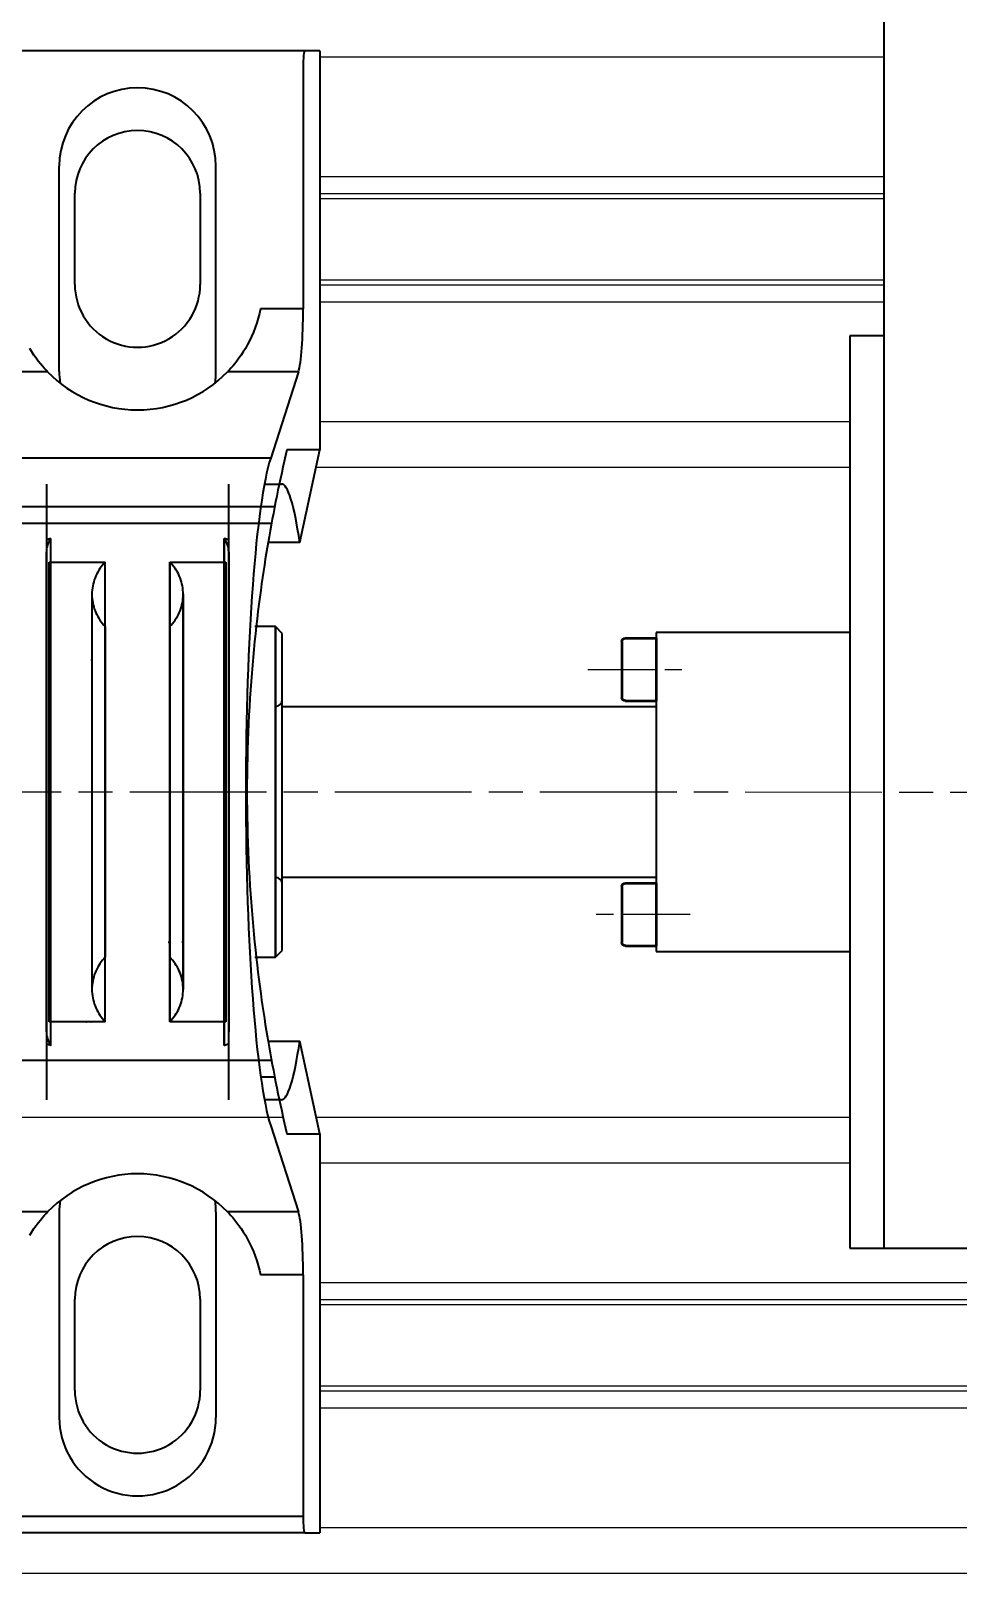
# Model space of a CAD drawing. Header units: millimetres. Extents: x -29 to 3384, y -388 to 1226.
# Drawn here: x 548.5 to 629.8, y 803.3 to 938.6 of the extents above; entities that cross this region are included whole.
import ezdxf

# ---------------------------------------------------------------- set-up
doc = ezdxf.new("R2010")
doc.units = ezdxf.units.MM
for name, pattern in [('AM_ISO08W050', [18, 12, -1.5, 3, -1.5]), ('AM_ISO08W050x2', [9, 6, -0.75, 1.5, -0.75]), ('phl_thick', [0])]:
    doc.linetypes.add(name, pattern=pattern)
for name, color, linetype, lineweight in [('AM_0N', 7, 'Continuous', 50), ('AM_7', 4, 'AM_ISO08W050', 25), ('Kontury', 7, 'Continuous', 35)]:
    doc.layers.add(name, color=color, linetype=linetype, lineweight=lineweight)
doc.layers.add('projection', color=7, linetype='Continuous')

msp = doc.modelspace()

# ---------------------------------------------------------------- linework, layer by layer
at = {"layer": 'AM_0N'}
for p, q in [((600.33755, 885.03191), (600.33755, 880.13191)), ((600.63755, 885.33191), (603.33755, 885.33191)), ((603.33755, 885.33191), (603.33755, 884.08191)), ((603.33755, 884.08191), (603.33755, 881.08191)), ((603.33755, 881.08191), (603.33755, 879.83191)), ((600.63755, 879.83191), (603.33755, 879.83191)), ((600.33755, 863.53191), (600.33755, 858.63191)), ((600.63755, 863.83191), (603.33755, 863.83191)), ((603.33755, 863.83191), (603.33755, 862.58191)), ((603.33755, 862.58191), (603.33755, 859.58191)), ((603.33755, 859.58191), (603.33755, 858.33191)), ((600.63755, 858.33191), (603.33755, 858.33191))]:
    msp.add_line(p, q, dxfattribs=at)
at = {"layer": 'AM_0N', "extrusion": (0, 0, -1)}
for centre, start, end in [((-600.63755, 885.03191), 0, 90), ((-600.63755, 880.13191), 270, 0), ((-600.63755, 863.53191), 0, 90), ((-600.63755, 858.63191), 270, 0)]:
    msp.add_arc(centre, 0.3, start, end, dxfattribs=at)
at = {"layer": 'AM_7', "linetype": 'AM_ISO08W050x2'}
for p, q in [((597.33755, 882.58191), (606.33755, 882.58191)), ((606.33755, 861.08191), (597.33755, 861.08191))]:
    msp.add_line(p, q, dxfattribs=at)
at = {"layer": 'AM_7'}
msp.add_line((269.14712, 871.8606), (747.31443, 871.82154), dxfattribs=at)
at = {"layer": 'Kontury'}
for p, q in [((623.33755, 831.83614), (623.33755, 1226.11286)), ((572.51216, 936.84397), (543.16294, 936.84397)), ((573.83755, 936.84397), (572.51216, 936.84397)), ((573.83755, 936.84397), (573.83755, 901.84397)), ((572.36489, 935.39397), (572.36489, 914.21417)), ((550.96255, 926.71897), (550.96255, 926.71897)), ((550.96255, 908.71897), (550.96255, 926.71897)), ((564.71255, 926.71897), (564.71255, 926.71897)), ((564.71255, 908.71897), (564.71255, 926.71897)), ((552.33755, 916.34397), (552.33755, 924.34397)), ((552.33755, 924.34397), (552.33755, 924.34397)), ((563.33755, 924.34397), (563.33755, 916.34397)), ((563.33755, 924.34397), (563.33755, 924.34397)), ((552.33755, 916.34397), (552.33755, 916.34397)), ((563.33755, 916.34397), (563.33755, 916.34397)), ((568.43129, 913.38233), (568.30712, 912.96935)), ((568.53891, 913.79854), (568.43129, 913.38233)), ((568.62939, 914.21417), (568.53891, 913.79854)), ((572.36489, 914.21417), (568.62939, 914.21417)), ((567.84788, 911.78403), (567.67213, 911.41653)), ((568.01363, 912.16708), (567.84788, 911.78403)), ((568.16732, 912.56321), (568.01363, 912.16708)), ((568.30712, 912.96935), (568.16732, 912.56321)), ((623.33755, 911.83614), (620.33755, 911.83614)), ((620.33755, 911.83614), (620.33755, 831.83614)), ((548.56332, 910.42891), (548.37386, 910.73696)), ((548.75132, 910.14395), (548.56332, 910.42891)), ((567.11177, 910.42891), (566.92378, 910.14395)), ((567.30124, 910.73696), (567.11177, 910.42891)), ((567.48901, 911.06678), (567.30124, 910.73696)), ((567.67213, 911.41653), (567.48901, 911.06678)), ((548.93682, 909.88045), (548.75132, 910.14395)), ((549.12388, 909.63052), (548.93682, 909.88045)), ((549.30902, 909.39673), (549.12388, 909.63052)), ((549.4881, 909.18255), (549.30902, 909.39673)), ((549.65663, 908.9906), (549.4881, 909.18255)), ((566.187, 909.18251), (566.01847, 908.9906)), ((566.36608, 909.39673), (566.187, 909.18251)), ((566.55122, 909.63052), (566.36608, 909.39673)), ((566.73827, 909.88045), (566.55122, 909.63052)), ((566.92378, 910.14395), (566.73827, 909.88045)), ((549.94429, 908.68261), (543.72213, 908.68261)), ((549.81012, 908.8233), (549.65663, 908.9906)), ((549.94421, 908.68267), (549.81012, 908.8233)), ((550.96255, 908.71897), (550.96255, 908.71897)), ((564.71255, 908.71897), (564.71255, 908.71897)), ((565.86497, 908.8233), (565.73081, 908.68261)), ((571.95296, 908.68261), (565.73081, 908.68261)), ((566.01847, 908.9906), (565.86497, 908.8233)), ((571.95296, 908.68261), (569.51793, 901.12308)), ((569.51793, 901.12308), (546.15717, 901.12308)), ((573.83755, 901.84397), (570.94644, 901.84397)), ((572.06362, 893.71397), (573.83755, 901.84397)), ((549.83755, 898.84397), (549.83755, 844.84397)), ((565.83755, 844.84397), (565.83755, 898.84397)), ((568.97156, 898.84397), (570.45552, 898.84397)), ((569.86404, 896.84397), (545.81106, 896.84397)), ((569.58843, 895.39397), (546.08667, 895.39397)), ((549.83755, 871.84397), (549.83755, 892.89035)), ((550.22832, 849.61), (550.22832, 894.07795)), ((550.22832, 849.61), (550.22832, 894.07795)), ((565.44678, 849.61), (565.44678, 894.07795)), ((565.44678, 894.07795), (565.44678, 849.61)), ((565.83755, 892.89035), (565.83755, 871.84397)), ((569.21028, 893.23948), (569.1295, 892.74961)), ((569.29035, 893.71395), (569.21028, 893.23948)), ((572.06362, 893.71397), (569.29035, 893.71397)), ((550.08755, 892.00083), (555.00912, 892.00083)), ((550.08755, 851.68712), (550.08755, 892.00083)), ((554.53756, 891.43294), (554.43668, 891.27813)), ((554.64548, 891.58294), (554.53756, 891.43294)), ((554.76021, 891.72779), (554.64548, 891.58294)), ((554.88151, 891.86718), (554.76021, 891.72779)), ((555.00912, 892.00083), (554.88151, 891.86718)), ((555.00912, 851.68712), (555.00912, 892.00083)), ((555.00912, 851.68712), (555.00912, 892.00083)), ((560.66598, 892.00083), (560.66598, 851.68712)), ((560.66598, 892.00083), (565.58755, 892.00083)), ((560.79358, 891.86718), (560.66598, 892.00083)), ((560.66598, 851.68712), (560.66598, 892.00083)), ((560.91488, 891.72779), (560.79358, 891.86718)), ((561.02962, 891.58294), (560.91488, 891.72779)), ((561.13754, 891.43294), (561.02962, 891.58294)), ((561.23842, 891.27813), (561.13754, 891.43294)), ((565.58755, 892.00083), (565.58755, 851.68712)), ((568.96728, 891.72833), (568.88654, 891.19952)), ((569.04838, 892.24547), (568.96728, 891.72833)), ((569.1295, 892.74961), (569.04838, 892.24547)), ((553.9438, 890.0882), (553.90566, 889.9074)), ((553.99025, 890.26705), (553.9438, 890.0882)), ((554.04491, 890.44356), (553.99025, 890.26705)), ((554.10766, 890.61736), (554.04491, 890.44356)), ((554.17837, 890.78808), (554.10766, 890.61736)), ((554.2569, 890.95535), (554.17837, 890.78808)), ((554.34306, 891.11882), (554.2569, 890.95535)), ((554.43668, 891.27813), (554.34306, 891.11882)), ((561.33204, 891.11882), (561.23842, 891.27813)), ((561.4182, 890.95535), (561.33204, 891.11882)), ((561.49672, 890.78808), (561.4182, 890.95535)), ((561.56744, 890.61736), (561.49672, 890.78808)), ((561.63019, 890.44356), (561.56744, 890.61736)), ((561.68485, 890.26705), (561.63019, 890.44356)), ((561.7313, 890.0882), (561.68485, 890.26705)), ((561.76944, 889.9074), (561.7313, 890.0882)), ((568.72565, 890.09904), (568.64474, 889.5192)), ((568.8063, 890.65891), (568.72565, 890.09904)), ((568.88654, 891.19952), (568.8063, 890.65891)), ((553.84182, 889.35713), (553.83755, 889.1724)), ((553.83755, 889.1724), (553.84182, 888.98767)), ((553.83755, 889.1724), (553.83755, 854.51554)), ((553.83755, 889.1724), (553.83755, 854.51554)), ((553.85461, 889.54147), (553.84182, 889.35713)), ((553.84182, 888.98767), (553.85461, 888.80333)), ((553.87591, 889.72502), (553.85461, 889.54147)), ((553.85461, 888.80333), (553.87591, 888.61977)), ((553.90566, 889.9074), (553.87591, 889.72502)), ((561.79919, 889.72502), (561.76944, 889.9074)), ((561.82048, 889.54147), (561.79919, 889.72502)), ((561.79919, 888.61977), (561.82048, 888.80333)), ((561.83328, 889.35713), (561.82048, 889.54147)), ((561.82048, 888.80333), (561.83328, 888.98767)), ((561.83755, 889.1724), (561.83328, 889.35713)), ((561.83328, 888.98767), (561.83755, 889.1724)), ((561.83755, 854.51554), (561.83755, 889.1724)), ((561.83755, 889.1724), (561.83755, 854.51554)), ((568.56393, 888.91998), (568.48356, 888.30206)), ((568.64474, 889.5192), (568.56393, 888.91998)), ((553.87591, 888.61977), (553.90566, 888.4374)), ((553.90566, 888.4374), (553.9438, 888.2566)), ((553.9438, 888.2566), (553.99025, 888.07775)), ((553.99025, 888.07775), (554.04491, 887.90123)), ((554.04491, 887.90123), (554.10766, 887.72743)), ((554.10766, 887.72743), (554.17837, 887.55671)), ((554.17837, 887.55671), (554.2569, 887.38945)), ((554.2569, 887.38945), (554.34306, 887.22598)), ((561.33204, 887.22598), (561.4182, 887.38945)), ((561.4182, 887.38945), (561.49672, 887.55671)), ((561.49672, 887.55671), (561.56744, 887.72743)), ((561.56744, 887.72743), (561.63019, 887.90123)), ((561.63019, 887.90123), (561.68485, 888.07775)), ((561.68485, 888.07775), (561.7313, 888.2566)), ((561.7313, 888.2566), (561.76944, 888.4374)), ((561.76944, 888.4374), (561.79919, 888.61977)), ((568.404, 887.66621), (568.32561, 887.01325)), ((568.48356, 888.30206), (568.404, 887.66621)), ((554.34306, 887.22598), (554.43668, 887.06667)), ((554.43668, 887.06667), (554.53756, 886.91185)), ((554.53756, 886.91185), (554.64548, 886.76186)), ((554.64548, 886.76186), (554.76021, 886.61701)), ((554.76021, 886.61701), (554.88151, 886.47762)), ((554.88151, 886.47762), (555.00912, 886.34397)), ((555.00912, 871.84397), (555.00912, 886.34397)), ((555.00912, 886.34397), (555.00912, 871.84397)), ((560.66598, 886.34397), (560.79358, 886.47762)), ((560.66598, 886.34397), (560.66598, 871.84397)), ((560.66598, 871.84397), (560.66598, 886.34397)), ((560.79358, 886.47762), (560.91488, 886.61701)), ((560.91488, 886.61701), (561.02962, 886.76186)), ((561.02962, 886.76186), (561.13754, 886.91185)), ((561.13754, 886.91185), (561.23842, 887.06667)), ((561.23842, 887.06667), (561.33204, 887.22598)), ((569.93755, 886.34397), (568.14232, 886.34397)), ((568.24874, 886.34397), (568.17703, 885.69016)), ((568.32561, 887.01325), (568.24874, 886.34397)), ((569.93755, 871.84397), (569.93755, 886.34397)), ((569.93755, 886.34397), (569.93755, 871.84397)), ((570.53755, 885.74397), (569.93755, 886.34397)), ((568.10731, 885.02312), (568.03988, 884.34371)), ((568.17703, 885.69016), (568.10731, 885.02312)), ((570.53755, 871.84397), (570.53755, 885.74397)), ((620.33755, 885.83191), (603.33755, 885.83191)), ((603.33755, 885.83191), (603.33755, 857.83191)), ((553.82907, 883.35122), (553.83279, 883.36932)), ((553.83294, 883.47394), (553.82934, 883.49106)), ((553.83279, 883.36932), (553.83543, 883.3873)), ((553.8355, 883.45675), (553.83294, 883.47394)), ((553.83543, 883.3873), (553.83702, 883.40506)), ((553.83704, 883.43958), (553.8355, 883.45675)), ((553.83702, 883.40506), (553.83755, 883.42251)), ((553.83755, 883.42251), (553.83704, 883.43958)), ((553.83755, 883.42251), (553.83755, 881.9224)), ((567.97501, 883.65282), (567.91294, 882.9514)), ((568.03988, 884.34371), (567.97501, 883.65282)), ((553.81498, 882.03683), (553.82099, 882.02068)), ((553.82099, 882.02068), (553.82607, 882.00434)), ((553.82607, 882.00434), (553.83021, 881.98789)), ((553.83021, 881.98789), (553.83343, 881.97139)), ((553.83343, 881.97139), (553.83572, 881.95493)), ((567.85393, 882.24043), (567.79821, 881.52072)), ((567.91294, 882.9514), (567.85393, 882.24043)), ((553.81694, 881.81254), (553.81059, 881.79714)), ((553.82243, 881.82813), (553.81694, 881.81254)), ((553.82706, 881.84387), (553.82243, 881.82813)), ((553.83084, 881.85969), (553.82706, 881.84387)), ((553.83378, 881.87551), (553.83084, 881.85969)), ((553.83588, 881.89128), (553.83378, 881.87551)), ((553.83572, 881.95493), (553.83709, 881.93857)), ((553.83713, 881.90693), (553.83588, 881.89128)), ((553.83709, 881.93857), (553.83755, 881.9224)), ((553.83755, 881.9224), (553.83713, 881.90693)), ((567.74595, 880.79308), (567.69735, 880.05858)), ((567.79821, 881.52072), (567.74595, 880.79308)), ((567.65259, 879.31827), (567.61184, 878.57323)), ((567.69735, 880.05858), (567.65259, 879.31827)), ((569.93755, 879.34397), (569.93755, 871.84397)), ((569.93755, 871.84397), (569.93755, 879.34397)), ((570.53755, 879.33614), (603.33755, 879.33614)), ((567.61184, 878.57323), (567.5752, 877.82459)), ((567.54278, 877.0735), (567.51467, 876.32105)), ((567.5752, 877.82459), (567.54278, 877.0735)), ((567.49092, 875.56842), (567.47155, 874.81677)), ((567.51467, 876.32105), (567.49092, 875.56842)), ((567.45656, 874.06729), (567.44595, 873.32119)), ((567.47155, 874.81677), (567.45656, 874.06729)), ((567.43964, 872.57968), (567.43755, 871.84397)), ((567.44595, 873.32119), (567.43964, 872.57968)), ((549.83755, 850.79759), (549.83755, 871.84397)), ((555.00912, 871.84397), (555.00912, 857.34397)), ((555.00912, 857.34397), (555.00912, 871.84397)), ((560.66598, 871.84397), (560.66598, 857.34397)), ((560.66598, 857.34397), (560.66598, 871.84397)), ((561.83755, 871.84397), (561.83806, 871.86374)), ((561.83808, 871.82388), (561.83755, 871.84397)), ((561.83806, 871.86374), (561.8396, 871.88374)), ((561.83966, 871.80354), (561.83808, 871.82388)), ((561.8396, 871.88374), (561.84216, 871.90387)), ((561.84231, 871.78308), (561.83966, 871.80354)), ((561.84216, 871.90387), (561.84575, 871.92403)), ((561.84602, 871.76259), (561.84231, 871.78308)), ((561.84575, 871.92403), (561.85038, 871.94412)), ((561.85081, 871.74218), (561.84602, 871.76259)), ((561.85038, 871.94412), (561.85605, 871.96404)), ((561.85666, 871.72196), (561.85081, 871.74218)), ((561.85605, 871.96404), (561.86275, 871.98368)), ((561.86359, 871.70203), (561.85666, 871.72196)), ((561.86275, 871.98368), (561.8705, 872.00295)), ((561.87159, 871.6825), (561.86359, 871.70203)), ((561.8705, 872.00295), (561.87926, 872.02175)), ((561.88064, 871.66347), (561.87159, 871.6825)), ((565.83755, 871.84397), (565.83755, 850.79759)), ((567.43755, 871.84397), (567.43964, 871.10826)), ((569.93755, 871.84397), (569.93755, 864.34397)), ((569.93755, 871.84397), (569.93755, 857.34397)), ((569.93755, 857.34397), (569.93755, 871.84397)), ((569.93755, 864.34397), (569.93755, 871.84397)), ((570.53755, 857.94397), (570.53755, 871.84397)), ((567.43964, 871.10826), (567.44595, 870.36675)), ((567.44595, 870.36675), (567.45656, 869.62065)), ((567.45656, 869.62065), (567.47155, 868.87118)), ((567.47155, 868.87118), (567.49092, 868.11953)), ((567.49092, 868.11953), (567.51467, 867.36689)), ((567.51467, 867.36689), (567.54278, 866.61445)), ((567.54278, 866.61445), (567.5752, 865.86335)), ((567.5752, 865.86335), (567.61184, 865.11472)), ((567.61184, 865.11472), (567.65259, 864.36968)), ((567.65259, 864.36968), (567.69735, 863.62936)), ((567.69735, 863.62936), (567.74595, 862.89486)), ((603.33755, 864.33614), (570.53755, 864.33614)), ((567.74595, 862.89486), (567.79821, 862.16722)), ((567.79821, 862.16722), (567.85393, 861.44751)), ((567.85393, 861.44751), (567.91294, 860.73654)), ((567.91294, 860.73654), (567.97501, 860.03512)), ((567.97501, 860.03512), (568.03988, 859.34423)), ((568.03988, 859.34423), (568.10731, 858.66482)), ((560.73086, 858.66241), (560.53461, 858.64172)), ((561.92547, 858.64901), (561.72648, 858.66842)), ((568.10731, 858.66482), (568.17703, 857.99778)), ((568.17703, 857.99778), (568.24874, 857.34397)), ((569.93755, 857.34397), (570.53755, 857.94397)), ((603.33755, 857.83191), (620.33755, 857.83191)), ((554.2569, 856.2985), (554.17837, 856.13123)), ((554.34306, 856.46196), (554.2569, 856.2985)), ((554.43668, 856.62127), (554.34306, 856.46196)), ((554.53756, 856.77609), (554.43668, 856.62127)), ((554.64548, 856.92608), (554.53756, 856.77609)), ((554.76021, 857.07093), (554.64548, 856.92608)), ((554.88151, 857.21033), (554.76021, 857.07093)), ((555.00912, 857.34397), (554.88151, 857.21033)), ((560.79358, 857.21033), (560.66598, 857.34397)), ((560.91488, 857.07093), (560.79358, 857.21033)), ((561.02962, 856.92608), (560.91488, 857.07093)), ((561.13754, 856.77609), (561.02962, 856.92608)), ((561.23842, 856.62127), (561.13754, 856.77609)), ((561.33204, 856.46196), (561.23842, 856.62127)), ((561.4182, 856.2985), (561.33204, 856.46196)), ((561.49672, 856.13123), (561.4182, 856.2985)), ((568.14232, 857.34397), (569.93755, 857.34397)), ((568.24874, 857.34397), (568.32561, 856.6747)), ((568.32561, 856.6747), (568.404, 856.02173)), ((553.87591, 855.06817), (553.85461, 854.88462)), ((553.90566, 855.25054), (553.87591, 855.06817)), ((553.9438, 855.43135), (553.90566, 855.25054)), ((553.99025, 855.6102), (553.9438, 855.43135)), ((554.04491, 855.78671), (553.99025, 855.6102)), ((554.10766, 855.96051), (554.04491, 855.78671)), ((554.17837, 856.13123), (554.10766, 855.96051)), ((561.56744, 855.96051), (561.49672, 856.13123)), ((561.63019, 855.78671), (561.56744, 855.96051)), ((561.68485, 855.6102), (561.63019, 855.78671)), ((561.7313, 855.43135), (561.68485, 855.6102)), ((561.76944, 855.25054), (561.7313, 855.43135)), ((561.79919, 855.06817), (561.76944, 855.25054)), ((561.82048, 854.88462), (561.79919, 855.06817)), ((568.404, 856.02173), (568.48356, 855.38589)), ((568.48356, 855.38589), (568.56393, 854.76796)), ((553.81566, 854.45319), (553.82149, 854.44387)), ((553.82243, 854.33354), (553.81694, 854.32466)), ((553.82149, 854.44387), (553.82641, 854.43447)), ((553.82706, 854.34253), (553.82243, 854.33354)), ((553.82641, 854.43447), (553.83043, 854.42502)), ((553.83084, 854.35157), (553.82706, 854.34253)), ((553.83043, 854.42502), (553.83355, 854.41557)), ((553.83378, 854.36064), (553.83084, 854.35157)), ((553.83355, 854.41557), (553.83577, 854.40616)), ((553.83588, 854.3697), (553.83378, 854.36064)), ((553.83577, 854.40616), (553.83711, 854.39683)), ((553.83713, 854.3787), (553.83588, 854.3697)), ((553.83711, 854.39683), (553.83755, 854.38762)), ((553.83755, 854.38762), (553.83713, 854.3787)), ((553.84182, 854.70028), (553.83755, 854.51554)), ((553.83755, 854.51554), (553.84182, 854.33081)), ((553.85461, 854.88462), (553.84182, 854.70028)), ((553.84182, 854.33081), (553.85461, 854.14647)), ((553.85461, 854.14647), (553.87591, 853.96292)), ((553.87591, 853.96292), (553.90566, 853.78055)), ((553.90566, 853.78055), (553.9438, 853.59974)), ((553.9438, 853.59974), (553.99025, 853.42089)), ((561.68485, 853.42089), (561.7313, 853.59974)), ((561.7313, 853.59974), (561.76944, 853.78055)), ((561.76944, 853.78055), (561.79919, 853.96292)), ((561.79919, 853.96292), (561.82048, 854.14647)), ((561.83328, 854.70028), (561.82048, 854.88462)), ((561.82048, 854.14647), (561.83328, 854.33081)), ((561.83755, 854.51554), (561.83328, 854.70028)), ((561.83328, 854.33081), (561.83755, 854.51554)), ((568.56393, 854.76796), (568.64474, 854.16875)), ((568.64474, 854.16875), (568.72565, 853.5889)), ((568.72565, 853.5889), (568.8063, 853.02904)), ((553.99025, 853.42089), (554.04491, 853.24438)), ((554.04491, 853.24438), (554.10766, 853.07058)), ((554.10766, 853.07058), (554.17837, 852.89986)), ((554.17837, 852.89986), (554.2569, 852.73259)), ((554.2569, 852.73259), (554.34306, 852.56913)), ((554.34306, 852.56913), (554.43668, 852.40981)), ((554.43668, 852.40981), (554.53756, 852.255)), ((554.53756, 852.255), (554.64548, 852.10501)), ((561.02962, 852.10501), (561.13754, 852.255)), ((561.13754, 852.255), (561.23842, 852.40981)), ((561.23842, 852.40981), (561.33204, 852.56913)), ((561.33204, 852.56913), (561.4182, 852.73259)), ((561.4182, 852.73259), (561.49672, 852.89986)), ((561.49672, 852.89986), (561.56744, 853.07058)), ((561.56744, 853.07058), (561.63019, 853.24438)), ((561.63019, 853.24438), (561.68485, 853.42089)), ((568.8063, 853.02904), (568.88654, 852.48842)), ((568.88654, 852.48842), (568.96728, 851.95961)), ((555.00912, 851.68712), (550.08755, 851.68712)), ((553.25578, 851.70719), (553.27397, 851.6998)), ((553.27397, 851.6998), (553.29261, 851.69283)), ((553.29261, 851.69283), (553.3116, 851.68628)), ((553.3116, 851.68628), (553.33086, 851.68019)), ((553.33086, 851.68019), (553.3503, 851.67456)), ((553.3503, 851.67456), (553.36983, 851.66941)), ((553.72931, 851.67037), (553.74226, 851.67551)), ((553.74226, 851.67551), (553.75465, 851.68117)), ((553.75465, 851.68117), (553.76641, 851.68731)), ((553.76641, 851.68731), (553.77746, 851.69391)), ((553.77746, 851.69391), (553.78773, 851.70097)), ((553.78773, 851.70097), (553.79714, 851.70845)), ((554.64548, 852.10501), (554.76021, 851.96016)), ((554.76021, 851.96016), (554.88151, 851.82076)), ((554.88151, 851.82076), (555.00912, 851.68712)), ((560.66598, 851.68712), (560.79358, 851.82076)), ((565.58755, 851.68712), (560.66598, 851.68712)), ((560.79358, 851.82076), (560.91488, 851.96016)), ((560.91488, 851.96016), (561.02962, 852.10501)), ((568.96728, 851.95961), (569.04838, 851.44247)), ((569.04838, 851.44247), (569.1295, 850.93833)), ((569.1295, 850.93833), (569.21028, 850.44847)), ((569.21028, 850.44847), (569.29035, 849.97399)), ((569.29035, 849.97397), (572.06362, 849.97397)), ((573.83755, 841.84397), (572.06362, 849.97397)), ((569.58843, 848.29397), (546.08667, 848.29397)), ((568.64585, 846.84397), (569.86404, 846.84397)), ((570.45552, 844.84397), (568.97156, 844.84397)), ((569.51793, 842.56486), (571.95296, 835.00533)), ((570.94644, 841.84397), (573.83755, 841.84397)), ((573.83755, 841.84397), (573.83755, 806.84397)), ((549.94429, 835.00533), (543.72213, 835.00533)), ((549.4881, 834.50539), (549.65663, 834.69734)), ((549.65663, 834.69734), (549.81012, 834.86464)), ((549.81012, 834.86464), (549.94429, 835.00533)), ((550.96255, 834.96897), (550.96255, 834.96897)), ((550.96255, 834.96897), (550.96255, 816.96897)), ((564.71255, 834.96897), (564.71255, 834.96897)), ((564.71255, 834.96897), (564.71255, 816.96897)), ((571.95296, 835.00533), (565.73081, 835.00533)), ((565.73089, 835.00527), (565.86497, 834.86464)), ((565.86497, 834.86464), (566.01847, 834.69734)), ((566.01847, 834.69734), (566.187, 834.50539)), ((548.56332, 833.25903), (548.75132, 833.54399)), ((548.75132, 833.54399), (548.93682, 833.80749)), ((548.93682, 833.80749), (549.12388, 834.05742)), ((549.12388, 834.05742), (549.30902, 834.29121)), ((549.30902, 834.29121), (549.4881, 834.50539)), ((566.187, 834.50539), (566.36608, 834.29121)), ((566.36608, 834.29121), (566.55122, 834.05742)), ((566.55122, 834.05742), (566.73827, 833.80749)), ((566.73827, 833.80749), (566.92378, 833.54399)), ((566.92378, 833.54399), (567.11177, 833.25903)), ((548.37386, 832.95098), (548.56332, 833.25903)), ((567.11177, 833.25903), (567.30124, 832.95098)), ((567.30124, 832.95098), (567.48901, 832.62116)), ((567.48901, 832.62116), (567.67213, 832.27141)), ((567.67213, 832.27141), (567.84789, 831.90392)), ((567.84789, 831.90392), (568.01363, 831.52087)), ((568.01363, 831.52087), (568.16732, 831.12473)), ((568.16732, 831.12473), (568.30712, 830.71859)), ((568.30712, 830.71859), (568.43129, 830.30561)), ((620.33755, 831.83614), (655.33755, 831.83614)), ((568.43129, 830.30561), (568.53891, 829.8894)), ((568.53891, 829.8894), (568.62939, 829.47377)), ((572.36489, 829.47377), (568.62939, 829.47377)), ((572.36489, 829.47377), (572.36489, 808.29397)), ((552.33755, 819.34397), (552.33755, 827.34397)), ((552.33755, 827.34397), (552.33755, 827.34397)), ((563.33755, 827.34397), (563.33755, 819.34397)), ((563.33755, 827.34397), (563.33755, 827.34397)), ((552.33755, 819.34397), (552.33755, 819.34397)), ((563.33755, 819.34397), (563.33755, 819.34397)), ((550.96255, 816.96897), (550.96255, 816.96897)), ((564.71255, 816.96897), (564.71255, 816.96897)), ((572.36489, 808.29397), (543.3102, 808.29397)), ((572.51216, 806.84397), (543.16294, 806.84397)), ((572.51216, 806.84397), (573.83755, 806.84397))]:
    msp.add_line(p, q, dxfattribs=at)
for centre, radius, start, end in [((557.83755, 926.71897), 6.875, 0.0000198, 180), ((557.83755, 924.34397), 5.5, 0.0000198, 180), ((557.83755, 916.34397), 5.5, 180, 0.0000198), ((557.83755, 908.71897), 6.875, 180, 188.5535228), ((557.83755, 908.71897), 6.875, 351.4464772, 0.0000198), ((551.83755, 892.89035), 2, 143.5730623, 180), ((557.83755, 871.84397), 23.5, 108.8927291, 109.9027964), ((557.83755, 871.84397), 23.5, 70.0971838, 71.1073084), ((563.83755, 892.89035), 2, 359.9999626, 36.4269752), ((569.93755, 879.94397), 0.6, 270.0000386, 0.0000374), ((569.93755, 863.74397), 0.6, 359.9999626, 89.9999614), ((551.83755, 850.79759), 2, 180, 216.4269377), ((557.83755, 871.84397), 23.5, 250.0972036, 251.1072709), ((557.83755, 871.84397), 23.5, 288.8926916, 289.9028162), ((557.83755, 834.96897), 6.875, 171.4464772, 180), ((557.83755, 834.96897), 6.875, 0.0000198, 8.5535228), ((557.83755, 827.34397), 5.5, 0.0000198, 180), ((557.83755, 819.34397), 5.5, 180, 0.0000198), ((557.83755, 816.96897), 6.875, 180, 0.0000198)]:
    msp.add_arc(centre, radius, start, end, dxfattribs=at)
for centre, major_axis, ratio, start_param, end_param in [((572.51216, 935.39397), (0, -1.45), 0.1015625, -3.141592654, -1.570796327), ((571.77583, 914.21417), (0, 5.8), 0.1015625, -2.836160034, -1.570796327), ((557.83755, 916.34397), (0, 11), 1, 2.341286928, 3.941898379), ((570.45552, 871.84397), (0, -30.7), 0.1015625, -2.836160034, -0.305432619), ((697.43755, 871.84397), (0, 130), 1, 1.337928149, 1.401761758), ((570.45552, 871.84397), (0, 27), 0.1015625, -0.626644323, 0), ((697.43755, 871.84397), (130, 0), 1, -2.972558085, -2.908724475), ((570.45552, 871.84397), (0, 27), 0.1015625, 3.141592654, 3.768236977), ((557.83755, 827.34397), (0, -11), 1, 2.341286928, 3.941898379), ((571.77583, 829.47377), (0, 5.8), 0.1015625, -1.570796327, -0.305432619), ((572.51216, 808.29397), (0, -1.45), 0.1015625, -1.570796327, 0)]:
    msp.add_ellipse(centre, major_axis=major_axis, ratio=ratio, start_param=start_param, end_param=end_param, dxfattribs=at)
at = {"layer": 'projection', "color": 7, "linetype": 'phl_thick'}
for p, q in [((573.83755, 936.32025), (623.33755, 936.32025)), ((573.83755, 925.82025), (623.33755, 925.82025)), ((573.83755, 924.32025), (623.33755, 924.32025)), ((573.83755, 923.87786), (623.33755, 923.87786)), ((573.83755, 916.76264), (623.33755, 916.76264)), ((573.83755, 916.32025), (623.33755, 916.32025)), ((573.83755, 914.82025), (623.33755, 914.82025)), ((573.83755, 904.32025), (620.33755, 904.32025)), ((573.50508, 900.32025), (620.33755, 900.32025)), ((545.06971, 843.32025), (570.60539, 843.32025)), ((573.51543, 843.32025), (620.33755, 843.32025)), ((573.83755, 839.32025), (620.33755, 839.32025)), ((573.83755, 828.82025), (701.83755, 828.82025)), ((573.83755, 827.32025), (701.83755, 827.32025)), ((573.83755, 826.87786), (701.83755, 826.87786)), ((573.83755, 819.76264), (701.83755, 819.76264)), ((573.83755, 819.32025), (701.83755, 819.32025)), ((573.83755, 817.82025), (701.83755, 817.82025)), ((573.83755, 807.32025), (701.83755, 807.32025)), ((267.83755, 803.32025), (767.83755, 803.32025))]:
    msp.add_line(p, q, dxfattribs=at)

doc.saveas('drawing.dxf')
